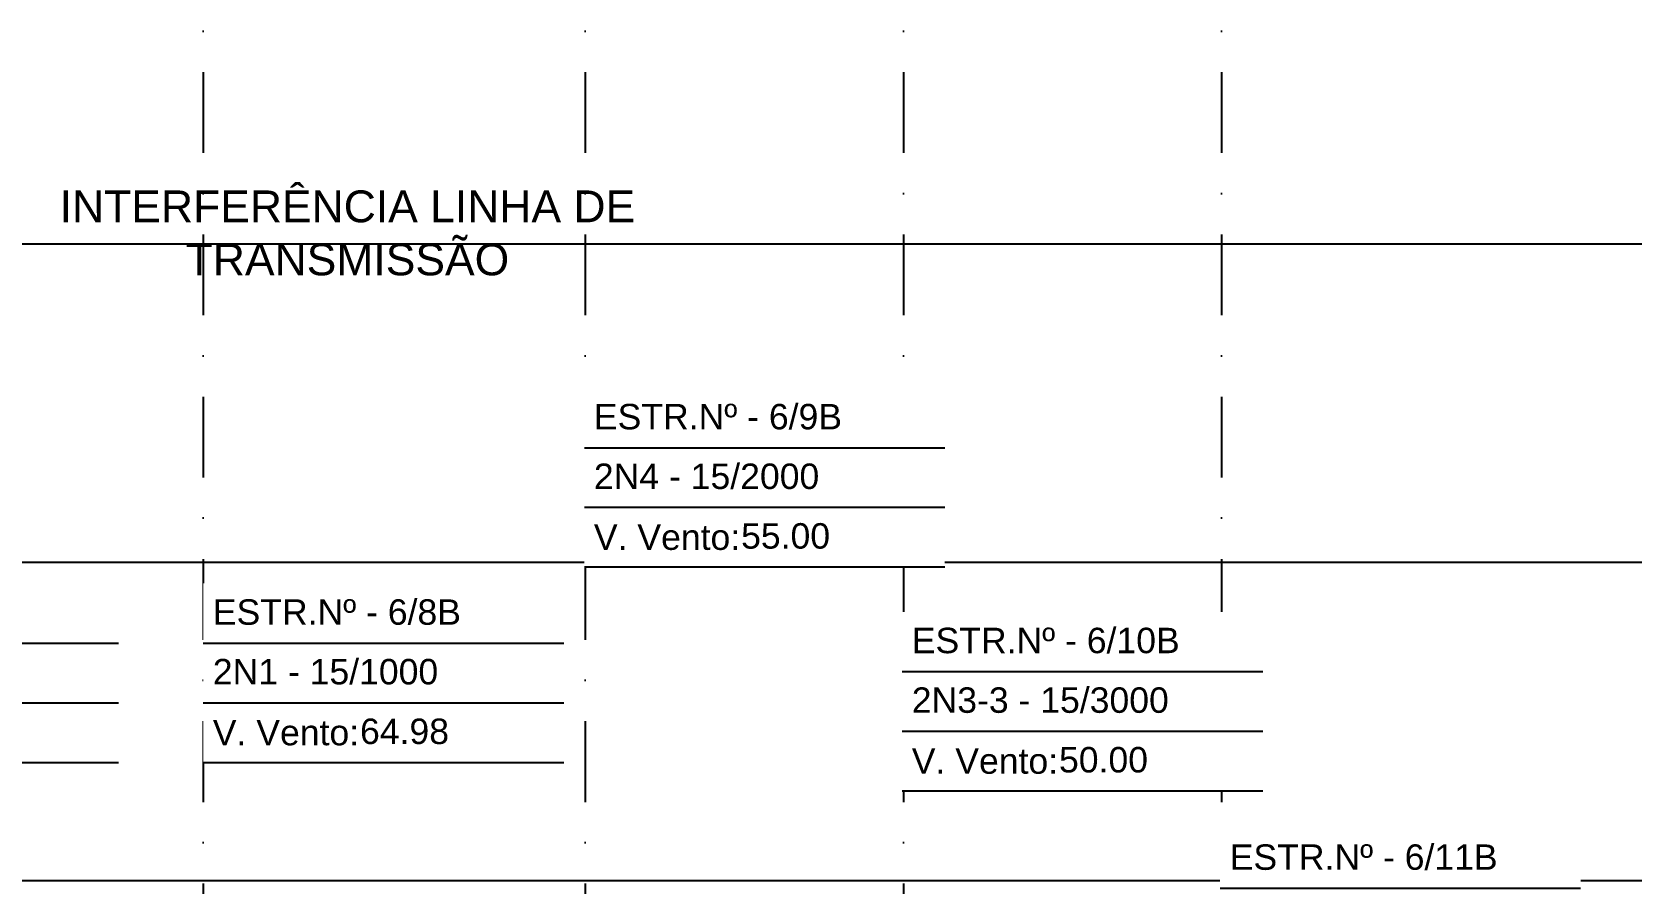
# Model space of a CAD drawing. Header units: metres. Extents: x -121 to 9872, y 3505 to 10721.
# Drawn here: x 6513 to 6764.4, y 6576.6 to 6710.3 of the extents above; entities that cross this region are included whole.
import ezdxf
from ezdxf.enums import TextEntityAlignment as Align

# ---------------------------------------------------------------- set-up
doc = ezdxf.new("R2010")
doc.units = ezdxf.units.M
doc.set_wipeout_variables(frame=1)
doc.linetypes.add('DASHDOT', pattern=[25.4, 12.7, -6.35, 0, -6.35])
for name, color, linetype in [('Cabeçalho', 7, 'Continuous'), ('CON-LTs-EXISTENTES', 180, 'Continuous'), ('GRID', 253, 'Continuous'), ('Ind_Bloco', 7, 'Continuous')]:
    doc.layers.add(name, color=color, linetype=linetype)
doc.styles.add('Arial', font='arial.ttf')
doc.styles.add('SIMM-PADRÃO_(TXT)', font='arial.ttf', dxfattribs={"height": 2})
doc.styles.get("Standard").update_dxf_attribs({"font": 'arial.ttf'})

# ---------------------------------------------------------------- blocks, each defined once
blk = doc.blocks.new('BlocoCabecalho')
blk.add_wipeout([(-11.66, -3.34), (44.97, -3.34), (44.97, -31.45), (-11.66, -31.45)])
for points in [[(-11.66, -12.71), (44.97, -12.71)], [(-11.66, -22.08), (44.97, -22.08)], [(-11.66, -31.45), (44.97, -31.45)]]:
    blk.add_lwpolyline(points)
at = {"style": 'SIMM-PADRÃO_(TXT)'}
for tag, p in [('ESTRUTURANUM', (-10.16, -11.03)), ('TIPO_ESFORÇO', (-10.16, -20.4)), ('VÃOVENTO', (12.97, -29.77))]:
    blk.add_attdef(tag, text='', height=4, dxfattribs=at).set_placement(p, align=Align.BOTTOM_LEFT)
at = {"layer": 'Ind_Bloco', "color": 7, "style": 'Arial'}
blk.add_text('V. Vento:', height=4, dxfattribs=at).set_placement((-10.16, -26.77), align=Align.MIDDLE_LEFT)

msp = doc.modelspace()

# ---------------------------------------------------------------- linework, layer by layer
at = {"layer": 'GRID', "linetype": 'DASHDOT'}
for p, q in [((6539.928, 7876.973), (6539.928, 5510.205)), ((6599.928, 7876.973), (6599.928, 5510.205)), ((6649.928, 7876.973), (6649.928, 5510.205)), ((6699.928, 7876.973), (6699.928, 5510.205))]:
    msp.add_line(p, q, dxfattribs=at)
at = {"layer": 'GRID'}
for points in [[(-30.298, 6676.973), (7827.812, 6676.973)], [(-30.298, 6626.973), (7827.812, 6626.973)], [(-30.298, 6576.973), (7827.812, 6576.973)]]:
    msp.add_lwpolyline(points, dxfattribs=at)

# ---------------------------------------------------------------- block references
at = {"layer": 'Cabeçalho'}
msp.add_blockref('BlocoCabecalho', (6481.624, 6626.973), dxfattribs=at).add_auto_attribs({'ESTRUTURANUM': 'ESTR.Nº - 6/7B', 'TIPO_ESFORÇO': '2N1 - 15/1000', 'VÃOVENTO': '64.98'})

# ---------------------------------------------------------------- texts
at = {"layer": 'CON-LTs-EXISTENTES', "insert": (6508.706, 6685.385), "char_height": 5, "attachment_point": 1}
msp.add_mtext_dynamic_manual_height_columns('\\pxqc;INTERFERÊNCIA LINHA DE TRANSMISSÃO', width=107.74339, gutter_width=12.5, heights=[0], dxfattribs=at)

# ---------------------------------------------------------------- next in the draw order: block references
at = {"layer": 'Cabeçalho'}
for p, values in [((6611.456, 6657.675), {'ESTRUTURANUM': 'ESTR.Nº - 6/9B', 'TIPO_ESFORÇO': '2N4 - 15/2000', 'VÃOVENTO': '55.00'}), ((6551.584, 6626.973), {'ESTRUTURANUM': 'ESTR.Nº - 6/8B', 'TIPO_ESFORÇO': '2N1 - 15/1000', 'VÃOVENTO': '64.98'}), ((6661.405, 6622.505), {'ESTRUTURANUM': 'ESTR.Nº - 6/10B', 'TIPO_ESFORÇO': '2N3-3 - 15/3000', 'VÃOVENTO': '50.00'}), ((6711.353, 6588.468), {'ESTRUTURANUM': 'ESTR.Nº - 6/11B', 'TIPO_ESFORÇO': '2N4 - 15/2000', 'VÃOVENTO': '64.50'})]:
    msp.add_blockref('BlocoCabecalho', p, dxfattribs=at).add_auto_attribs(values)

doc.saveas('drawing.dxf')
